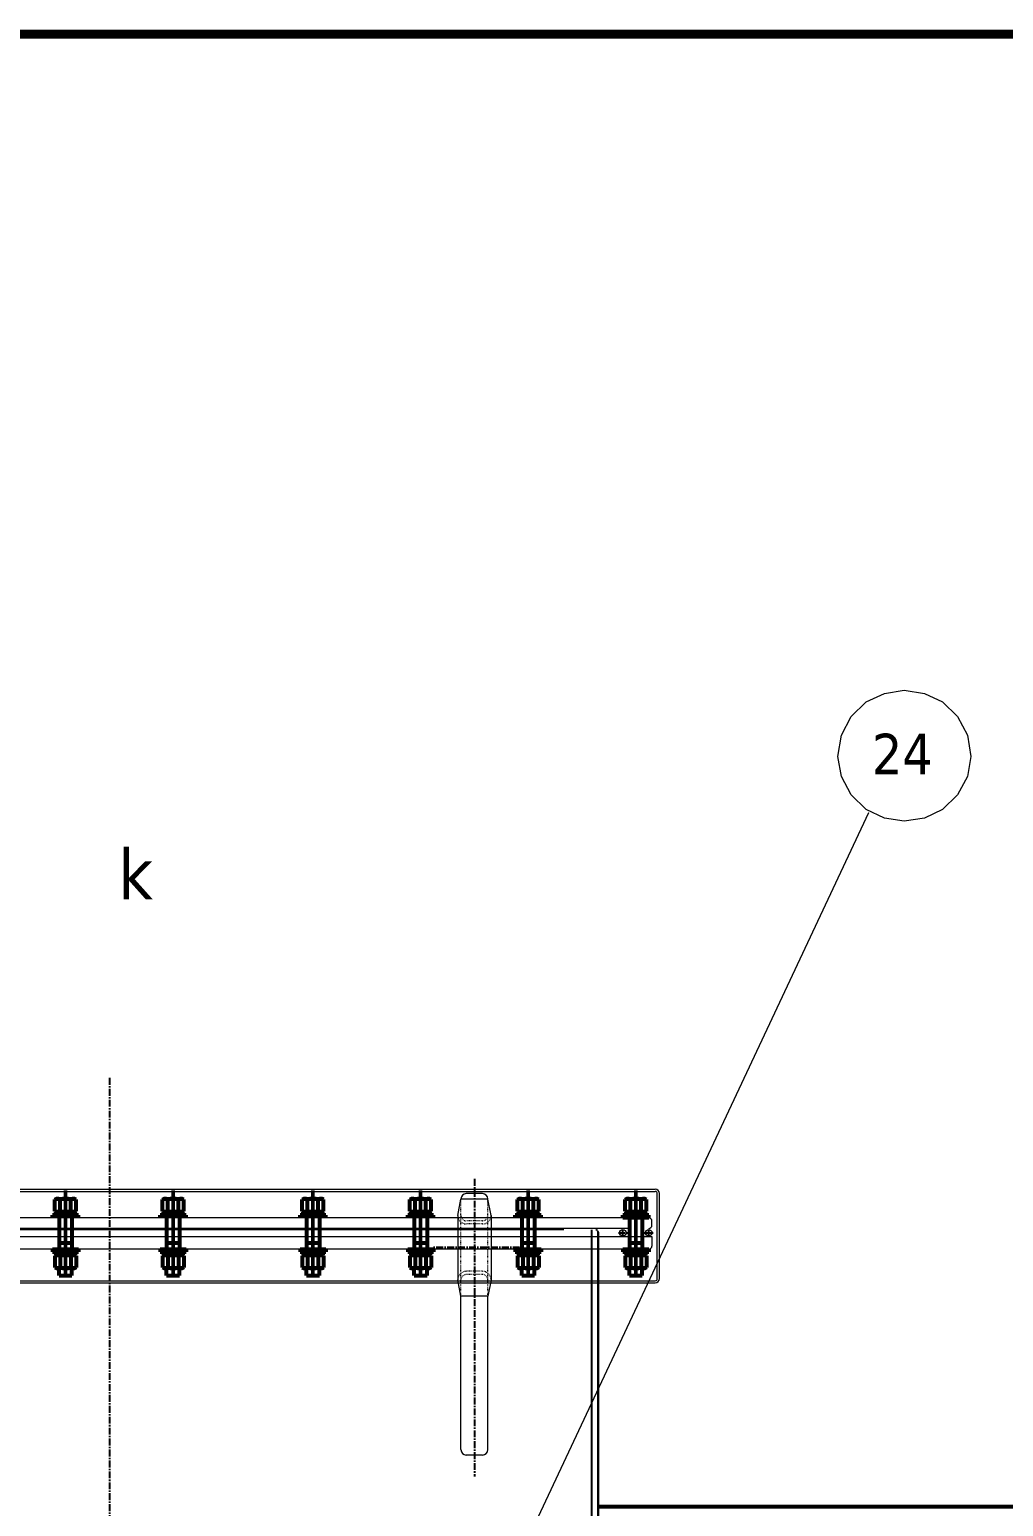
# Model space of a CAD drawing. Header units: millimetres. Extents: x 3151 to 13728, y 2378 to 9705.
# Drawn here: x 8823 to 9728, y 8090 to 9462 of the extents above; entities that cross this region are included whole.
import ezdxf

# ---------------------------------------------------------------- set-up
doc = ezdxf.new("R2010")
doc.units = ezdxf.units.MM
for name, pattern in [('ACAD_ISO03W100', [1.18, 0.47, -0.71]), ('CENTERX2', [101.6, 63.5, -12.7, 12.7, -12.7]), ('DASHED', [0.75, 0.5, -0.25])]:
    doc.linetypes.add(name, pattern=pattern)
for name, color, linetype, lineweight in [('1', 4, 'Continuous', 53), ('4', 2, 'Continuous', 50), ('标注、文本', 3, 'Continuous', 18), ('铁心', 3, 'Continuous', 0)]:
    doc.layers.add(name, color=color, linetype=linetype, lineweight=lineweight)
doc.layers.add('2', color=3, linetype='Continuous')
doc.layers.add('4虚线层', color=6, linetype='DASHED')
doc.styles.add('Tahoma$001', font='tahoma.ttf', dxfattribs={"height": 2.159784})

msp = doc.modelspace()

# ---------------------------------------------------------------- linework, layer by layer
at = {"layer": '1', "color": 1, "linetype": 'CENTERX2', "lineweight": -3, "ltscale": 0.1}
for p, q in [((8897.596, 8487.805), (8897.596, 6636.453)), ((9236.596, 8393.94), (9236.596, 8117.476)), ((8856.596, 8360.245), (8856.596, 8316.977)), ((8956.596, 8360.245), (8956.596, 8316.977)), ((9086.596, 8360.245), (9086.596, 8316.977)), ((9186.596, 8360.245), (9186.596, 8316.977)), ((9286.596, 8360.245), (9286.596, 8316.977)), ((9374.596, 8340.567), (9374.596, 8347.044)), ((9386.596, 8360.245), (9386.596, 8316.977)), ((9398.596, 8340.567), (9398.596, 8347.044)), ((9370.411, 8343.805), (9378.78, 8343.805)), ((9394.411, 8343.805), (9402.78, 8343.805)), ((9278.653, 8330.319), (9197.961, 8330.319))]:
    msp.add_line(p, q, dxfattribs=at)
at = {"layer": '1'}
for p, q in [((8846.671, 8374.738), (8848.001, 8375.505)), ((8846.671, 8364.073), (8846.671, 8374.738)), ((8848.001, 8375.505), (8865.191, 8375.505)), ((8851.633, 8364.073), (8851.633, 8374.738)), ((8861.558, 8364.073), (8861.558, 8374.738)), ((8866.521, 8374.738), (8865.191, 8375.505)), ((8866.521, 8364.073), (8866.521, 8374.738)), ((8946.671, 8374.738), (8948.001, 8375.505)), ((8946.671, 8364.073), (8946.671, 8374.738)), ((8948.001, 8375.505), (8965.191, 8375.505)), ((8951.633, 8364.073), (8951.633, 8374.738)), ((8961.558, 8364.073), (8961.558, 8374.738)), ((8966.521, 8374.738), (8965.191, 8375.505)), ((8966.521, 8364.073), (8966.521, 8374.738)), ((9076.671, 8374.738), (9078.001, 8375.505)), ((9076.671, 8364.073), (9076.671, 8374.738)), ((9078.001, 8375.505), (9095.191, 8375.505)), ((9081.633, 8364.073), (9081.633, 8374.738)), ((9091.558, 8364.073), (9091.558, 8374.738)), ((9096.521, 8374.738), (9095.191, 8375.505)), ((9096.521, 8364.073), (9096.521, 8374.738)), ((9176.671, 8374.738), (9178.001, 8375.505)), ((9176.671, 8364.073), (9176.671, 8374.738)), ((9178.001, 8375.505), (9195.191, 8375.505)), ((9181.633, 8364.073), (9181.633, 8374.738)), ((9191.558, 8364.073), (9191.558, 8374.738)), ((9196.521, 8374.738), (9195.191, 8375.505)), ((9196.521, 8364.073), (9196.521, 8374.738)), ((9276.671, 8374.738), (9278.001, 8375.505)), ((9276.671, 8364.073), (9276.671, 8374.738)), ((9278.001, 8375.505), (9295.191, 8375.505)), ((9281.633, 8364.073), (9281.633, 8374.738)), ((9291.558, 8364.073), (9291.558, 8374.738)), ((9296.521, 8374.738), (9295.191, 8375.505)), ((9296.521, 8364.073), (9296.521, 8374.738)), ((9376.671, 8374.738), (9378.001, 8375.505)), ((9376.671, 8364.073), (9376.671, 8374.738)), ((9378.001, 8375.505), (9395.191, 8375.505)), ((9381.633, 8364.073), (9381.633, 8374.738)), ((9391.558, 8364.073), (9391.558, 8374.738)), ((9396.521, 8374.738), (9395.191, 8375.505)), ((9396.521, 8364.073), (9396.521, 8374.738)), ((8846.671, 8364.073), (8848.001, 8363.305)), ((8847.596, 8360.305), (8847.596, 8363.305)), ((8865.596, 8363.305), (8847.596, 8363.305)), ((8848.001, 8363.305), (8865.191, 8363.305)), ((8854.896, 8360.305), (8856.596, 8363.305)), ((8856.596, 8360.305), (8858.296, 8363.305)), ((8866.521, 8364.073), (8865.191, 8363.305)), ((8865.596, 8360.305), (8865.596, 8363.305)), ((8946.671, 8364.073), (8948.001, 8363.305)), ((8947.596, 8360.305), (8947.596, 8363.305)), ((8965.596, 8363.305), (8947.596, 8363.305)), ((8948.001, 8363.305), (8965.191, 8363.305)), ((8954.896, 8360.305), (8956.596, 8363.305)), ((8956.596, 8360.305), (8958.296, 8363.305)), ((8966.521, 8364.073), (8965.191, 8363.305)), ((8965.596, 8360.305), (8965.596, 8363.305)), ((9076.671, 8364.073), (9078.001, 8363.305)), ((9077.596, 8360.305), (9077.596, 8363.305)), ((9095.596, 8363.305), (9077.596, 8363.305)), ((9078.001, 8363.305), (9095.191, 8363.305)), ((9084.896, 8360.305), (9086.596, 8363.305)), ((9086.596, 8360.305), (9088.296, 8363.305)), ((9096.521, 8364.073), (9095.191, 8363.305)), ((9095.596, 8360.305), (9095.596, 8363.305)), ((9176.671, 8364.073), (9178.001, 8363.305)), ((9177.596, 8360.305), (9177.596, 8363.305)), ((9195.596, 8363.305), (9177.596, 8363.305)), ((9178.001, 8363.305), (9195.191, 8363.305)), ((9184.896, 8360.305), (9186.596, 8363.305)), ((9186.596, 8360.305), (9188.296, 8363.305)), ((9196.521, 8364.073), (9195.191, 8363.305)), ((9195.596, 8360.305), (9195.596, 8363.305)), ((9276.671, 8364.073), (9278.001, 8363.305)), ((9277.596, 8360.305), (9277.596, 8363.305)), ((9295.596, 8363.305), (9277.596, 8363.305)), ((9278.001, 8363.305), (9295.191, 8363.305)), ((9284.896, 8360.305), (9286.596, 8363.305)), ((9286.596, 8360.305), (9288.296, 8363.305)), ((9296.521, 8364.073), (9295.191, 8363.305)), ((9295.596, 8360.305), (9295.596, 8363.305)), ((9376.671, 8364.073), (9378.001, 8363.305)), ((9377.596, 8360.305), (9377.596, 8363.305)), ((9395.596, 8363.305), (9377.596, 8363.305)), ((9378.001, 8363.305), (9395.191, 8363.305)), ((9384.896, 8360.305), (9386.596, 8363.305)), ((9386.596, 8360.305), (9388.296, 8363.305)), ((9396.521, 8364.073), (9395.191, 8363.305)), ((9395.596, 8360.305), (9395.596, 8363.305)), ((8844.596, 8357.805), (8844.596, 8360.305)), ((8868.596, 8360.305), (8844.596, 8360.305)), ((8865.596, 8360.305), (8847.596, 8360.305)), ((8850.596, 8360.087), (8850.596, 8334.587)), ((8862.596, 8360.087), (8862.596, 8334.587)), ((8868.596, 8357.805), (8868.596, 8360.305)), ((8944.596, 8357.805), (8944.596, 8360.305)), ((8968.596, 8360.305), (8944.596, 8360.305)), ((8965.596, 8360.305), (8947.596, 8360.305)), ((8950.596, 8360.087), (8950.596, 8334.587)), ((8962.596, 8360.087), (8962.596, 8334.587)), ((8968.596, 8357.805), (8968.596, 8360.305)), ((9074.596, 8357.805), (9074.596, 8360.305)), ((9098.596, 8360.305), (9074.596, 8360.305)), ((9095.596, 8360.305), (9077.596, 8360.305)), ((9080.596, 8360.087), (9080.596, 8334.587)), ((9092.596, 8360.087), (9092.596, 8334.587)), ((9098.596, 8357.805), (9098.596, 8360.305)), ((9174.596, 8357.805), (9174.596, 8360.305)), ((9198.596, 8360.305), (9174.596, 8360.305)), ((9195.596, 8360.305), (9177.596, 8360.305)), ((9180.596, 8360.087), (9180.596, 8334.587)), ((9192.596, 8360.087), (9192.596, 8334.587)), ((9198.596, 8357.805), (9198.596, 8360.305)), ((9274.596, 8357.805), (9274.596, 8360.305)), ((9298.596, 8360.305), (9274.596, 8360.305)), ((9295.596, 8360.305), (9277.596, 8360.305)), ((9280.596, 8360.087), (9280.596, 8334.587)), ((9292.596, 8360.087), (9292.596, 8334.587)), ((9298.596, 8357.805), (9298.596, 8360.305)), ((9374.596, 8357.805), (9374.596, 8360.305)), ((9398.596, 8360.305), (9374.596, 8360.305)), ((9398.596, 8357.805), (9374.596, 8357.805)), ((9395.596, 8360.305), (9377.596, 8360.305)), ((9380.596, 8360.087), (9380.596, 8334.587)), ((9392.596, 8360.087), (9392.596, 8334.587)), ((9398.596, 8357.805), (9398.596, 8360.305)), ((8850.596, 8334.587), (8862.596, 8334.587)), ((8850.596, 8334.587), (8850.596, 8328.587)), ((8862.596, 8334.587), (8862.596, 8328.587)), ((8950.596, 8334.587), (8962.596, 8334.587)), ((8950.596, 8334.587), (8950.596, 8328.587)), ((8962.596, 8334.587), (8962.596, 8328.587)), ((9080.596, 8334.587), (9092.596, 8334.587)), ((9080.596, 8334.587), (9080.596, 8328.587)), ((9092.596, 8334.587), (9092.596, 8328.587)), ((9180.596, 8334.587), (9192.596, 8334.587)), ((9180.596, 8334.587), (9180.596, 8328.587)), ((9192.596, 8334.587), (9192.596, 8328.587)), ((9280.596, 8334.587), (9292.596, 8334.587)), ((9280.596, 8334.587), (9280.596, 8328.587)), ((9292.596, 8334.587), (9292.596, 8328.587)), ((9380.596, 8334.587), (9392.596, 8334.587)), ((9380.596, 8334.587), (9380.596, 8328.587)), ((9392.596, 8334.587), (9392.596, 8328.587)), ((8844.596, 8328.587), (8868.596, 8328.587)), ((8844.596, 8328.587), (8844.596, 8326.087)), ((8844.596, 8326.087), (8868.596, 8326.087)), ((8846.671, 8322.32), (8848.001, 8323.087)), ((8846.671, 8322.32), (8846.671, 8311.655)), ((8847.596, 8326.087), (8865.596, 8326.087)), ((8847.596, 8326.087), (8847.596, 8323.087)), ((8847.596, 8323.087), (8865.596, 8323.087)), ((8865.191, 8323.087), (8848.001, 8323.087)), ((8851.633, 8322.32), (8851.633, 8311.655)), ((8856.596, 8326.087), (8854.896, 8323.087)), ((8858.296, 8326.087), (8856.596, 8323.087)), ((8861.558, 8322.32), (8861.558, 8311.655)), ((8866.521, 8322.32), (8865.191, 8323.087)), ((8865.596, 8326.087), (8865.596, 8323.087)), ((8866.521, 8322.32), (8866.521, 8311.655)), ((8868.596, 8328.587), (8868.596, 8326.087)), ((8944.596, 8328.587), (8968.596, 8328.587)), ((8944.596, 8328.587), (8944.596, 8326.087)), ((8944.596, 8326.087), (8968.596, 8326.087)), ((8946.671, 8322.32), (8948.001, 8323.087)), ((8946.671, 8322.32), (8946.671, 8311.655)), ((8947.596, 8326.087), (8965.596, 8326.087)), ((8947.596, 8326.087), (8947.596, 8323.087)), ((8947.596, 8323.087), (8965.596, 8323.087)), ((8965.191, 8323.087), (8948.001, 8323.087)), ((8951.633, 8322.32), (8951.633, 8311.655)), ((8956.596, 8326.087), (8954.896, 8323.087)), ((8958.296, 8326.087), (8956.596, 8323.087)), ((8961.558, 8322.32), (8961.558, 8311.655)), ((8966.521, 8322.32), (8965.191, 8323.087)), ((8965.596, 8326.087), (8965.596, 8323.087)), ((8966.521, 8322.32), (8966.521, 8311.655)), ((8968.596, 8328.587), (8968.596, 8326.087)), ((9074.596, 8328.587), (9098.596, 8328.587)), ((9074.596, 8328.587), (9074.596, 8326.087)), ((9074.596, 8326.087), (9098.596, 8326.087)), ((9076.671, 8322.32), (9078.001, 8323.087)), ((9076.671, 8322.32), (9076.671, 8311.655)), ((9077.596, 8326.087), (9095.596, 8326.087)), ((9077.596, 8326.087), (9077.596, 8323.087)), ((9077.596, 8323.087), (9095.596, 8323.087)), ((9095.191, 8323.087), (9078.001, 8323.087)), ((9081.633, 8322.32), (9081.633, 8311.655)), ((9086.596, 8326.087), (9084.896, 8323.087)), ((9088.296, 8326.087), (9086.596, 8323.087)), ((9091.558, 8322.32), (9091.558, 8311.655)), ((9096.521, 8322.32), (9095.191, 8323.087)), ((9095.596, 8326.087), (9095.596, 8323.087)), ((9096.521, 8322.32), (9096.521, 8311.655)), ((9098.596, 8328.587), (9098.596, 8326.087)), ((9174.596, 8328.587), (9198.596, 8328.587)), ((9174.596, 8328.587), (9174.596, 8326.087)), ((9174.596, 8326.087), (9198.596, 8326.087)), ((9176.671, 8322.32), (9178.001, 8323.087)), ((9176.671, 8322.32), (9176.671, 8311.655)), ((9177.596, 8326.087), (9195.596, 8326.087)), ((9177.596, 8326.087), (9177.596, 8323.087)), ((9177.596, 8323.087), (9195.596, 8323.087)), ((9195.191, 8323.087), (9178.001, 8323.087)), ((9181.633, 8322.32), (9181.633, 8311.655)), ((9186.596, 8326.087), (9184.896, 8323.087)), ((9188.296, 8326.087), (9186.596, 8323.087)), ((9191.558, 8322.32), (9191.558, 8311.655)), ((9196.521, 8322.32), (9195.191, 8323.087)), ((9195.596, 8326.087), (9195.596, 8323.087)), ((9196.521, 8322.32), (9196.521, 8311.655)), ((9198.596, 8328.587), (9198.596, 8326.087)), ((9274.596, 8328.587), (9298.596, 8328.587)), ((9274.596, 8328.587), (9274.596, 8326.087)), ((9274.596, 8326.087), (9298.596, 8326.087)), ((9276.671, 8322.32), (9278.001, 8323.087)), ((9276.671, 8322.32), (9276.671, 8311.655)), ((9277.596, 8326.087), (9295.596, 8326.087)), ((9277.596, 8326.087), (9277.596, 8323.087)), ((9277.596, 8323.087), (9295.596, 8323.087)), ((9295.191, 8323.087), (9278.001, 8323.087)), ((9281.633, 8322.32), (9281.633, 8311.655)), ((9286.596, 8326.087), (9284.896, 8323.087)), ((9288.296, 8326.087), (9286.596, 8323.087)), ((9291.558, 8322.32), (9291.558, 8311.655)), ((9296.521, 8322.32), (9295.191, 8323.087)), ((9295.596, 8326.087), (9295.596, 8323.087)), ((9296.521, 8322.32), (9296.521, 8311.655)), ((9298.596, 8328.587), (9298.596, 8326.087)), ((9374.596, 8328.587), (9398.596, 8328.587)), ((9374.596, 8328.587), (9374.596, 8326.087)), ((9374.596, 8326.087), (9398.596, 8326.087)), ((9376.671, 8322.32), (9378.001, 8323.087)), ((9376.671, 8322.32), (9376.671, 8311.655)), ((9377.596, 8326.087), (9395.596, 8326.087)), ((9377.596, 8326.087), (9377.596, 8323.087)), ((9377.596, 8323.087), (9395.596, 8323.087)), ((9395.191, 8323.087), (9378.001, 8323.087)), ((9381.633, 8322.32), (9381.633, 8311.655)), ((9386.596, 8326.087), (9384.896, 8323.087)), ((9388.296, 8326.087), (9386.596, 8323.087)), ((9391.558, 8322.32), (9391.558, 8311.655)), ((9396.521, 8322.32), (9395.191, 8323.087)), ((9395.596, 8326.087), (9395.596, 8323.087)), ((9396.521, 8322.32), (9396.521, 8311.655)), ((9398.596, 8328.587), (9398.596, 8326.087)), ((8846.671, 8311.655), (8848.001, 8310.887)), ((8865.191, 8310.887), (8848.001, 8310.887)), ((8850.596, 8304.146), (8850.596, 8310.887)), ((8862.596, 8304.146), (8862.596, 8310.887)), ((8866.521, 8311.655), (8865.191, 8310.887)), ((8946.671, 8311.655), (8948.001, 8310.887)), ((8965.191, 8310.887), (8948.001, 8310.887)), ((8950.596, 8304.146), (8950.596, 8310.887)), ((8962.596, 8304.146), (8962.596, 8310.887)), ((8966.521, 8311.655), (8965.191, 8310.887)), ((9076.671, 8311.655), (9078.001, 8310.887)), ((9095.191, 8310.887), (9078.001, 8310.887)), ((9080.596, 8304.146), (9080.596, 8310.887)), ((9092.596, 8304.146), (9092.596, 8310.887)), ((9096.521, 8311.655), (9095.191, 8310.887)), ((9176.671, 8311.655), (9178.001, 8310.887)), ((9195.191, 8310.887), (9178.001, 8310.887)), ((9180.596, 8304.146), (9180.596, 8310.887)), ((9192.596, 8304.146), (9192.596, 8310.887)), ((9196.521, 8311.655), (9195.191, 8310.887)), ((9276.671, 8311.655), (9278.001, 8310.887)), ((9295.191, 8310.887), (9278.001, 8310.887)), ((9280.596, 8304.146), (9280.596, 8310.887)), ((9292.596, 8304.146), (9292.596, 8310.887)), ((9296.521, 8311.655), (9295.191, 8310.887)), ((9376.671, 8311.655), (9378.001, 8310.887)), ((9395.191, 8310.887), (9378.001, 8310.887)), ((9380.596, 8304.146), (9380.596, 8310.887)), ((9392.596, 8304.146), (9392.596, 8310.887)), ((9396.521, 8311.655), (9395.191, 8310.887)), ((8850.596, 8304.146), (8862.596, 8304.146)), ((8950.596, 8304.146), (8962.596, 8304.146)), ((9080.596, 8304.146), (9092.596, 8304.146)), ((9180.596, 8304.146), (9192.596, 8304.146)), ((9280.596, 8304.146), (9292.596, 8304.146)), ((9380.596, 8304.146), (9392.596, 8304.146))]:
    msp.add_line(p, q, dxfattribs=at)
at = {"layer": '1', "ltscale": 4}
msp.add_line((9351.596, 8089.5), (10131.577, 8089.5), dxfattribs=at)
at = {"layer": '1', "const_width": 8.634}
msp.add_lwpolyline([(3792.755, 2649.776), (13265.075, 2649.776), (13265.075, 9458.006), (3792.755, 9458.006), (3792.755, 2649.776)], dxfattribs=at)
at = {"layer": '1'}
for centre, radius, start, end in [((8849.206, 8370.937), 4.569, 57.914436, 123.704561), ((8856.596, 8357.505), 18, 73.996597, 106.003403), ((8863.985, 8370.937), 4.569, 56.295439, 122.085564), ((8949.206, 8370.937), 4.569, 57.914436, 123.704561), ((8956.596, 8357.505), 18, 73.996597, 106.003403), ((8963.985, 8370.937), 4.569, 56.295439, 122.085564), ((9079.206, 8370.937), 4.569, 57.914436, 123.704561), ((9086.596, 8357.505), 18, 73.996597, 106.003403), ((9093.985, 8370.937), 4.569, 56.295439, 122.085564), ((9179.206, 8370.937), 4.569, 57.914436, 123.704561), ((9186.596, 8357.505), 18, 73.996597, 106.003403), ((9193.985, 8370.937), 4.569, 56.295439, 122.085564), ((9279.206, 8370.937), 4.569, 57.914436, 123.704561), ((9286.596, 8357.505), 18, 73.996597, 106.003403), ((9293.985, 8370.937), 4.569, 56.295439, 122.085564), ((9379.206, 8370.937), 4.569, 57.914436, 123.704561), ((9386.596, 8357.505), 18, 73.996597, 106.003403), ((9393.985, 8370.937), 4.569, 56.295439, 122.085564), ((8849.206, 8367.874), 4.569, 236.295439, 302.085564), ((8856.596, 8381.305), 18, 253.996597, 286.003403), ((8863.985, 8367.874), 4.569, 237.441248, 303.704561), ((8949.206, 8367.874), 4.569, 236.295439, 302.085564), ((8956.596, 8381.305), 18, 253.996597, 286.003403), ((8963.985, 8367.874), 4.569, 237.441248, 303.704561), ((9079.206, 8367.874), 4.569, 236.295439, 302.085564), ((9086.596, 8381.305), 18, 253.996597, 286.003403), ((9093.985, 8367.874), 4.569, 237.441248, 303.704561), ((9179.206, 8367.874), 4.569, 236.295439, 302.085564), ((9186.596, 8381.305), 18, 253.996597, 286.003403), ((9193.985, 8367.874), 4.569, 237.441248, 303.704561), ((9279.206, 8367.874), 4.569, 236.295439, 302.085564), ((9286.596, 8381.305), 18, 253.996597, 286.003403), ((9293.985, 8367.874), 4.569, 237.441248, 303.704561), ((9379.206, 8367.874), 4.569, 236.295439, 302.085564), ((9386.596, 8381.305), 18, 253.996597, 286.003403), ((9393.985, 8367.874), 4.569, 237.441248, 303.704561), ((8849.206, 8318.519), 4.569, 57.441248, 123.704561), ((8856.596, 8305.087), 18, 73.996597, 106.003403), ((8863.985, 8318.519), 4.569, 56.295439, 122.085564), ((8949.206, 8318.519), 4.569, 57.441248, 123.704561), ((8956.596, 8305.087), 18, 73.996597, 106.003403), ((8963.985, 8318.519), 4.569, 56.295439, 122.085564), ((9079.206, 8318.519), 4.569, 57.441248, 123.704561), ((9086.596, 8305.087), 18, 73.996597, 106.003403), ((9093.985, 8318.519), 4.569, 56.295439, 122.085564), ((9179.206, 8318.519), 4.569, 57.441248, 123.704561), ((9186.596, 8305.087), 18, 73.996597, 106.003403), ((9193.985, 8318.519), 4.569, 56.295439, 122.085564), ((9279.206, 8318.519), 4.569, 57.441248, 123.704561), ((9286.596, 8305.087), 18, 73.996597, 106.003403), ((9293.985, 8318.519), 4.569, 56.295439, 122.085564), ((9379.206, 8318.519), 4.569, 57.441248, 123.704561), ((9386.596, 8305.087), 18, 73.996597, 106.003403), ((9393.985, 8318.519), 4.569, 56.295439, 122.085564), ((8849.206, 8315.456), 4.569, 236.295439, 302.085564), ((8856.596, 8328.887), 18, 253.996597, 286.003403), ((8863.985, 8315.456), 4.569, 237.914436, 303.704561), ((8949.206, 8315.456), 4.569, 236.295439, 302.085564), ((8956.596, 8328.887), 18, 253.996597, 286.003403), ((8963.985, 8315.456), 4.569, 237.914436, 303.704561), ((9079.206, 8315.456), 4.569, 236.295439, 302.085564), ((9086.596, 8328.887), 18, 253.996597, 286.003403), ((9093.985, 8315.456), 4.569, 237.914436, 303.704561), ((9179.206, 8315.456), 4.569, 236.295439, 302.085564), ((9186.596, 8328.887), 18, 253.996597, 286.003403), ((9193.985, 8315.456), 4.569, 237.914436, 303.704561), ((9279.206, 8315.456), 4.569, 236.295439, 302.085564), ((9286.596, 8328.887), 18, 253.996597, 286.003403), ((9293.985, 8315.456), 4.569, 237.914436, 303.704561), ((9379.206, 8315.456), 4.569, 236.295439, 302.085564), ((9386.596, 8328.887), 18, 253.996597, 286.003403), ((9393.985, 8315.456), 4.569, 237.914436, 303.704561)]:
    msp.add_arc(centre, radius, start, end, dxfattribs=at)
at = {"layer": '2'}
for p, q in [((8851.496, 8334.587), (8851.496, 8328.587)), ((8861.696, 8334.587), (8861.696, 8328.587)), ((8951.496, 8334.587), (8951.496, 8328.587)), ((8961.696, 8334.587), (8961.696, 8328.587)), ((9081.496, 8334.587), (9081.496, 8328.587)), ((9091.696, 8334.587), (9091.696, 8328.587)), ((9181.496, 8334.587), (9181.496, 8328.587)), ((9191.696, 8334.587), (9191.696, 8328.587)), ((9281.496, 8334.587), (9281.496, 8328.587)), ((9291.696, 8334.587), (9291.696, 8328.587)), ((9381.496, 8334.587), (9381.496, 8328.587)), ((9391.696, 8334.587), (9391.696, 8328.587)), ((8851.496, 8304.146), (8851.496, 8310.887)), ((8861.696, 8304.146), (8861.696, 8310.887)), ((8951.496, 8304.146), (8951.496, 8310.887)), ((8961.696, 8304.146), (8961.696, 8310.887)), ((9081.496, 8304.146), (9081.496, 8310.887)), ((9091.696, 8304.146), (9091.696, 8310.887)), ((9181.496, 8304.146), (9181.496, 8310.887)), ((9191.696, 8304.146), (9191.696, 8310.887)), ((9281.496, 8304.146), (9281.496, 8310.887)), ((9291.696, 8304.146), (9291.696, 8310.887)), ((9381.496, 8304.146), (9381.496, 8310.887)), ((9391.696, 8304.146), (9391.696, 8310.887))]:
    msp.add_line(p, q, dxfattribs=at)
at = {"layer": '4'}
for p, q in [((8856.596, 8383.087), (8856.596, 8302.287)), ((8956.596, 8383.087), (8956.596, 8302.287)), ((9086.596, 8383.087), (9086.596, 8302.287)), ((9186.596, 8383.087), (9186.596, 8302.287)), ((9286.596, 8383.087), (9286.596, 8302.287)), ((9386.596, 8383.087), (9386.596, 8302.287))]:
    msp.add_line(p, q, dxfattribs=at)
at = {"layer": '4虚线层'}
msp.add_line((9345.596, 6644.453), (9345.596, 8346.587), dxfattribs=at)
msp.add_arc((9349.596, 8344.587), 2, 0, 90, dxfattribs=at)
at = {"layer": '标注、文本'}
for p, q in [((8459.596, 8384.311), (9404.596, 8384.311)), ((8459.596, 8382.311), (9404.596, 8382.311)), ((9221.096, 8360.07), (9224.096, 8375.07)), ((9249.096, 8375.07), (9224.096, 8375.07)), ((9244.096, 8380.311), (9229.096, 8380.311)), ((9252.096, 8360.07), (9249.096, 8375.07)), ((9406.596, 8301.328), (9406.596, 8380.311)), ((9408.596, 8301.328), (9408.596, 8380.311)), ((9374.596, 8357.805), (8458.596, 8357.805)), ((9379.596, 8347.805), (8458.596, 8347.805)), ((8849.596, 8357.805), (8849.596, 8347.805)), ((8863.596, 8357.805), (8863.596, 8347.805)), ((8949.596, 8357.805), (8949.596, 8347.805)), ((8963.596, 8357.805), (8963.596, 8347.805)), ((9079.596, 8357.805), (9079.596, 8347.805)), ((9093.596, 8357.805), (9093.596, 8347.805)), ((9179.596, 8357.805), (9179.596, 8347.805)), ((9193.596, 8357.805), (9193.596, 8347.805)), ((9221.096, 8360.07), (9221.096, 8300.07)), ((9252.096, 8360.07), (9252.096, 8300.07)), ((9279.596, 8357.805), (9279.596, 8347.805)), ((9293.596, 8357.805), (9293.596, 8347.805)), ((9379.596, 8357.805), (9379.596, 8347.805)), ((9393.596, 8357.805), (9393.596, 8347.805)), ((9401.596, 8350.805), (9401.596, 8354.805)), ((9401.596, 8350.805), (9401.596, 8354.805)), ((9319.596, 8346.587), (8455.596, 8346.587)), ((8455.596, 8340.587), (9374.596, 8340.587)), ((8849.596, 8340.587), (8849.596, 8328.587)), ((8863.596, 8340.587), (8863.596, 8328.587)), ((8949.596, 8340.587), (8949.596, 8328.587)), ((8963.596, 8340.587), (8963.596, 8328.587)), ((9079.596, 8340.587), (9079.596, 8328.587)), ((9093.596, 8340.587), (9093.596, 8328.587)), ((9179.596, 8340.587), (9179.596, 8328.587)), ((9193.596, 8340.587), (9193.596, 8328.587)), ((9279.596, 8340.587), (9279.596, 8328.587)), ((9293.596, 8340.587), (9293.596, 8328.587)), ((9345.596, 8340.587), (9401.596, 8340.587)), ((9379.596, 8340.587), (9379.596, 8328.587)), ((9393.596, 8340.587), (9393.596, 8328.587)), ((9401.596, 8340.587), (9401.596, 8331.587)), ((9374.596, 8328.587), (8455.596, 8328.587)), ((8458.596, 8299.328), (9404.596, 8299.328)), ((8458.596, 8297.328), (9404.596, 8297.328)), ((9224.096, 8285.07), (9221.096, 8300.07)), ((9252.096, 8300.07), (9249.096, 8285.07)), ((9224.096, 8142.328), (9224.096, 8285.07)), ((9249.096, 8285.07), (9224.096, 8285.07)), ((9249.096, 8142.328), (9249.096, 8285.07)), ((9244.096, 8137.328), (9229.096, 8137.328))]:
    msp.add_line(p, q, dxfattribs=at)
at = {"layer": '标注、文本', "color": 2, "linetype": 'ACAD_ISO03W100', "lineweight": 18}
for p, q in [((9224.096, 8285.07), (9224.096, 8375.311)), ((9249.096, 8285.07), (9249.096, 8375.311)), ((9244.096, 8355.07), (9229.096, 8355.07)), ((9244.096, 8352.07), (9229.096, 8352.07)), ((9244.096, 8308.07), (9229.096, 8308.07)), ((9244.096, 8305.07), (9229.096, 8305.07))]:
    msp.add_line(p, q, dxfattribs=at)
at = {"layer": '标注、文本', "color": 4, "lineweight": 30}
msp.add_line((9351.596, 6644.453), (9351.596, 8344.587), dxfattribs=at)
at = {"layer": '标注、文本'}
for centre in [(9374.596, 8343.805), (9398.596, 8343.805)]:
    msp.add_circle(centre, 3, dxfattribs=at)
for centre, radius, start, end in [((9229.096, 8375.311), 5, 90, 180), ((9244.096, 8375.311), 5, 0, 90), ((9404.596, 8380.311), 4, 0, 90), ((9404.596, 8380.311), 2, 0, 90), ((9398.596, 8354.805), 3, 0, 90), ((9398.596, 8354.805), 3, 0, 90), ((9398.596, 8350.805), 3, 270, 0), ((9398.596, 8350.805), 3, 270, 0), ((9398.596, 8331.587), 3, 270, 0), ((9404.596, 8301.328), 2, 270, 0), ((9404.596, 8301.328), 4, 270, 0), ((9229.096, 8142.328), 5, 180, 270), ((9244.096, 8142.328), 5, 270, 0)]:
    msp.add_arc(centre, radius, start, end, dxfattribs=at)
at = {"layer": '标注、文本', "color": 2, "linetype": 'ACAD_ISO03W100', "lineweight": 18}
for centre, radius, start, end in [((9229.096, 8360.07), 8, 180, 270), ((9229.096, 8360.07), 5, 180, 270), ((9244.096, 8360.07), 5, 270, 0), ((9244.096, 8360.07), 8, 270, 0), ((9229.096, 8300.07), 8, 90, 180), ((9244.096, 8300.07), 8, 0, 90), ((9229.096, 8300.07), 5, 90, 180), ((9244.096, 8300.07), 5, 0, 90)]:
    msp.add_arc(centre, radius, start, end, dxfattribs=at)
at = {"layer": '铁心'}
msp.add_lwpolyline([(9574.342, 8786.595), (9577.655, 8806.473), (9586.69, 8823.641), (9600.545, 8837.495), (9617.713, 8845.025), (9636.085, 8848.338), (9654.759, 8845.025), (9671.625, 8837.495), (9685.48, 8823.641), (9694.817, 8806.473), (9697.828, 8786.595), (9694.817, 8767.921), (9685.48, 8751.055), (9671.625, 8737.2), (9654.759, 8729.369), (9636.085, 8726.357), (9617.713, 8729.369), (9600.545, 8737.2), (9586.69, 8751.055), (9577.655, 8767.921)], close=True, dxfattribs=at)
msp.add_lwpolyline([(9241.596, 7963.931), (9603.084, 8734.661), (9603.084, 8734.661)], dxfattribs=at)

# ---------------------------------------------------------------- texts
at = {"layer": '铁心', "style": 'Tahoma$001'}
for s, height, p in [('24', 37.5893, (9606.068, 8770.173)), ('k', 46.957, (8905.694, 8653.875))]:
    msp.add_text(s, height=height, dxfattribs=at).set_placement(p)

doc.saveas('drawing.dxf')
